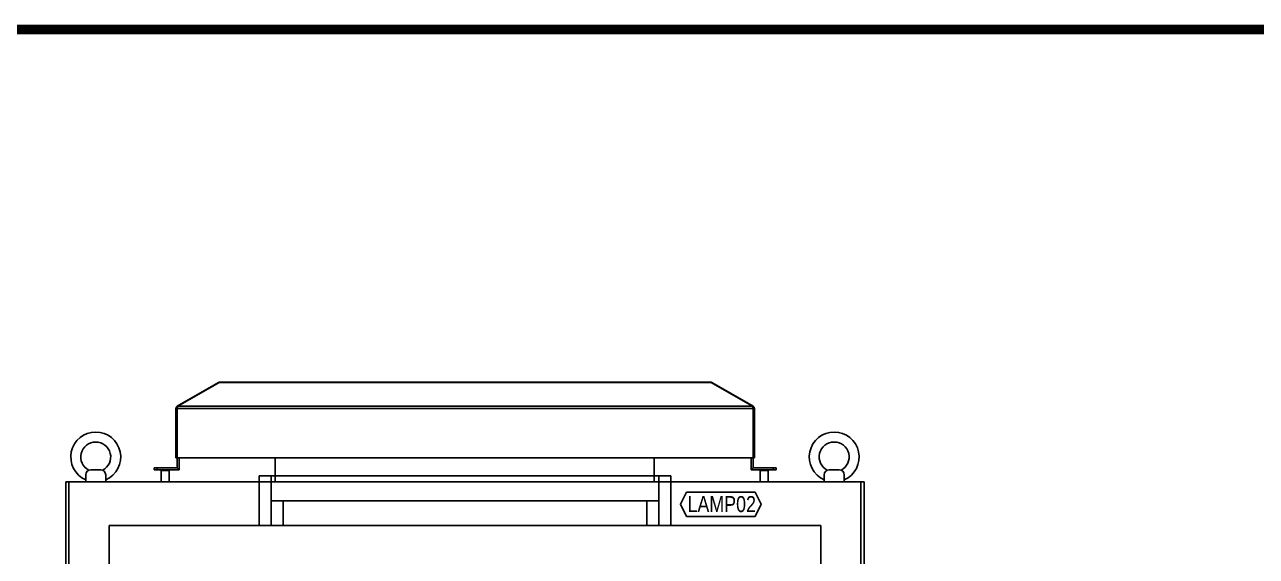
# Model space of a CAD drawing. Extents: x 81437 to 204847, y -54597 to -29444.
# Drawn here: x 88136 to 89370, y -47479 to -46946 of the extents above; entities that cross this region are included whole.
import ezdxf
from ezdxf.enums import TextEntityAlignment as Align
from ezdxf.lldxf.tags import DXFTag

# ---------------------------------------------------------------- set-up
doc = ezdxf.new("R2010")
doc.units = 0
doc.header["$LTSCALE"] = 100
doc.header["$MEASUREMENT"] = 0
doc.layers.add('PANEL', color=7, linetype='Continuous')
doc.layers.add('t', color=1, linetype='Continuous')
doc.styles.add('HZ', font='arial.ttf', dxfattribs={"width": 0.7})
doc.styles.get("Standard").update_dxf_attribs({"font": ''})
doc.styles.add('微软雅黑', font='')
doc.styles.get('Standard').set_extended_font_data('SimSun')
doc.styles.get('微软雅黑').set_extended_font_data('Microsoft YaHei')
tags = doc.linetypes.add('HIDDEN', pattern=[0.375, 0.25, -0.125]).pattern_tags.tags
tags[6:7] = [DXFTag(74, 4), DXFTag(75, 0), DXFTag(340, '0'), DXFTag(46, 1.0), DXFTag(50, 0.0), DXFTag(44, 0.0), DXFTag(45, 0.0)]
tags[4:5] = [DXFTag(74, 4), DXFTag(75, 0), DXFTag(340, '0'), DXFTag(46, 1.0), DXFTag(50, 0.0), DXFTag(44, 0.0), DXFTag(45, 0.0)]

# ---------------------------------------------------------------- blocks, each defined once
blk = doc.blocks.new('风帽正面')
at = {"linetype": 'Continuous'}
for p, q in [((60582.91871924557, -62124.93016022941), (60541.59398623688, -62148.78900595621)), ((60583.66871924557, -62124.93016022941), (60542.34398623688, -62148.78900595621)), ((60582.91871924557, -62124.93016022941), (60583.10621924557, -62125.25491975582)), ((60583.66871924557, -62124.93016022941), (61076.81925322807, -62124.93016022941)), ((60584.26871924557, -62124.56842881961), (61076.21925322807, -62124.56842881961)), ((61076.81925322807, -62124.93016022941), (61118.14398623687, -62148.78900595621)), ((61077.56925322807, -62124.93016022941), (61077.38175322807, -62125.25491975582)), ((61077.56925322807, -62124.93016022941), (61118.89398623687, -62148.78900595621)), ((60540.24398623687, -62200.56842881961), (60540.24398623687, -62151.12727454642)), ((60540.24398623687, -62151.12727454642), (60541.74398623687, -62151.12727454642)), ((60541.59398623688, -62148.78900595621), (60542.08358206797, -62149.63701081102)), ((60541.74398623687, -62200.56842881961), (60541.74398623687, -62151.12727454642)), ((60541.74398623687, -62151.12727454642), (61118.74398623687, -62151.12727454642)), ((60542.34398623688, -62148.78900595621), (61118.14398623687, -62148.78900595621)), ((61118.89398623687, -62148.78900595621), (61118.40439040567, -62149.63701081102)), ((61118.74398623687, -62200.56842881961), (61118.74398623687, -62151.12727454642)), ((61120.24398623687, -62151.12727454642), (61118.74398623687, -62151.12727454642)), ((61120.24398623687, -62200.56842881961), (61120.24398623687, -62151.12727454642)), ((60540.24398623687, -62200.56842881961), (60541.74398623687, -62200.56842881961)), ((60541.74398623687, -62210.56842881961), (60541.74398623687, -62200.56842881961)), ((60541.74398623687, -62200.56842881961), (61118.74398623687, -62200.56842881961)), ((60543.74398623687, -62212.56842881961), (60543.74398623687, -62200.56842881961)), ((60639.74398623687, -62224.56842881961), (60639.74398623687, -62200.56842881961)), ((61019.74398623687, -62224.56842881961), (61019.74398623687, -62200.56842881961)), ((61116.74398623687, -62212.56842881961), (61116.74398623687, -62200.56842881961)), ((61118.74398623687, -62210.56842881961), (61118.74398623687, -62200.56842881961)), ((61120.24398623687, -62200.56842881961), (61118.74398623687, -62200.56842881961)), ((60518.74398623687, -62210.56842881961), (60518.74398623687, -62212.56842881961)), ((60518.74398623687, -62210.56842881961), (60541.74398623687, -62210.56842881961)), ((60518.74398623687, -62212.56842881961), (60543.74398623687, -62212.56842881961)), ((60521.74398623687, -62210.56842881961), (60521.74398623687, -62212.56842881961)), ((60526.24398623687, -62212.56842881961), (60525.74398623687, -62213.06842881961)), ((60525.74398623687, -62224.56842881961), (60525.74398623687, -62213.06842881961)), ((60525.74398623687, -62213.06842881961), (60533.74398623687, -62213.06842881961)), ((60533.74398623687, -62213.06842881961), (60533.24398623687, -62212.56842881961)), ((60533.74398623687, -62224.56842881961), (60533.74398623687, -62213.06842881961)), ((60543.74398623687, -62212.56842881961), (60541.74398623687, -62210.56842881961)), ((61116.74398623687, -62212.56842881961), (61118.74398623687, -62210.56842881961)), ((61141.74398623687, -62212.56842881961), (61116.74398623687, -62212.56842881961)), ((61118.74398623687, -62210.56842881961), (61141.74398623687, -62210.56842881961)), ((61126.24398623687, -62212.56842881961), (61125.74398623687, -62213.06842881961)), ((61125.74398623687, -62224.56842881961), (61125.74398623687, -62213.06842881961)), ((61125.74398623687, -62213.06842881961), (61133.74398623687, -62213.06842881961)), ((61133.74398623687, -62213.06842881961), (61133.24398623687, -62212.56842881961)), ((61133.74398623687, -62224.56842881961), (61133.74398623687, -62213.06842881961)), ((61138.74398623687, -62210.56842881961), (61138.74398623687, -62212.56842881961)), ((61141.74398623687, -62210.56842881961), (61141.74398623687, -62212.56842881961))]:
    blk.add_line(p, q, dxfattribs=at)
for centre, radius, start, end in [((60584.26871924557, -62127.26842881961), 2.7, 90, 119.9999999999617), ((61076.21925322807, -62127.26842881961), 2.7, 59.99999999987337, 90), ((60542.94398623687, -62151.12727454642), 2.7, 119.9999999999617, 180), ((60693.61798949957, -62183.27449900712), 155.239031521, 167.8737731628753, 168.0485896445776), ((60588.06875873348, -62160.58850161102), 47.2793427067, 167.3118054881096, 167.8828523016974), ((61072.41921377357, -62160.58850160361), 47.2793426725, 12.11714769798595, 12.68819451210525), ((60966.86998315627, -62183.27449896832), 155.2390313347, 11.9514103554224, 12.12622683718113), ((61117.54398623687, -62151.12727454642), 2.7, 0, 60.0000000000383)]:
    blk.add_arc(centre, radius, start, end, dxfattribs=at)
for points, start_tangent, end_tangent in [([(60583.66871924557, -62124.93016022941), (60583.76871925747, -62124.82140354801), (60584.06871929297, -62124.60944786711)], (0.6471288164321267, 0.7623806758720704), (0.9255287387102734, 0.3786773743193151)), ([(60584.06871929297, -62124.60944786711), (60584.26871924557, -62124.56842881961)], (0.9255287387191201, 0.3786773742976925), (1, 0)), ([(61076.41925318067, -62124.60944786711), (61076.21925322807, -62124.56842881961)], (-0.9255287387191201, 0.3786773742976925), (-1, 0)), ([(61076.81925322807, -62124.93016022941), (61076.71925321617, -62124.82140354801), (61076.41925318067, -62124.60944786711)], (-0.6471288164321267, 0.7623806758720704), (-0.9255287387102734, 0.3786773743193151)), ([(60542.14398645247, -62149.39174722191), (60542.09398634467, -62149.57864303182), (60541.94398602117, -62150.20382111411)], (-0.2669849172948514, -0.9637007076562005), (-0.2203004531565909, -0.9754320634154903)), ([(60542.34398623688, -62148.78900595621), (60542.29398629077, -62148.91561249672), (60542.14398645247, -62149.39174722191)], (-0.3906830536646274, -0.9205252585232422), (-0.2669849172747764, -0.963700707661762)), ([(61118.14398623687, -62148.78900595621), (61118.19398618297, -62148.91561249672), (61118.34398602117, -62149.39174722191)], (0.3906830536646274, -0.9205252585232422), (0.2669849172747764, -0.963700707661762)), ([(61118.34398602117, -62149.39174722191), (61118.39398612897, -62149.57864303182), (61118.54398645247, -62150.20382111411)], (0.2669849172948514, -0.9637007076562005), (0.2203004531565909, -0.9754320634154903))]:
    blk.add_spline(points, degree=3, dxfattribs=dict(at, start_tangent=start_tangent, end_tangent=end_tangent))
blk = doc.blocks.new('LAMP')
at = {"layer": 'PANEL', "color": 9}
for p, q in [((-206.2160949077443, 0), (206.216094907744, 0)), ((-206.2160949077443, -50), (-206.2160949077443, 0)), ((-194.2160949077443, -50), (-194.2160949077443, 0)), ((194.216094907744, -50), (194.216094907744, 0)), ((206.216094907744, 0), (206.216094907744, -50)), ((-194.2160949077443, -25.00000000000045), (194.216094907744, -25.00000000000045)), ((-182.2160949077443, -24.99999999999955), (-182.2160949077443, -49.99999999999909)), ((182.2160949077445, -24.99999999999955), (182.2160949077445, -49.99999999999909)), ((206.216094907744, -50), (-206.2160949077443, -50))]:
    blk.add_line(p, q, dxfattribs=at)
blk = doc.blocks.new('图框')
at = {"layer": 't', "color": 7, "const_width": 9.61519705431492}
blk.add_lwpolyline([(4109.47921527367, -3210.443887418679), (4109.47921527367, -58.86246267448996), (-6.162819773475348, -58.86246267448996), (-6.162819773475348, -3210.443887418679)], close=True, dxfattribs=at)
at = {"color": 7, "style": '微软雅黑', "flags": 8}
for tag, p, height in [('DWG.NAME:', (1375.473639447489, -2969.2419877869), 25), ('DWG.NO.:', (3122.023352488108, -3089.264933317976), 24), ('图纸编号', (3309.199899152482, -3111.267140832559), 24), ('FILENO.:', (3122.509725826509, -3164.966587124836), 24), ('文档号', (3311.563545755656, -3182.994948628203), 24)]:
    blk.add_attdef(tag, p, '', height=height, dxfattribs=at)
at = {"color": 7, "style": '微软雅黑', "width": 0.8, "flags": 8}
for tag, p, height in [('PROJECTNAME:', (3119.317365890063, -2971.670387076527), 24), ('PROJECT_NAME', (3324.743137664682, -2969.191656158461), 25)]:
    blk.add_attdef(tag, p, '', height=height, dxfattribs=at)
at = {"color": 7, "style": '微软雅黑', "flags": 8}
for tag, height, width, p in [('RENLIU', 24, 0.7, (692.0254873090671, -3009.243060483925)), ('SHUFENWANG', 24, 0.7, (879.6254712981536, -3009.243060483925)), ('FANGHOU', 24, 0.7, (1063.567935676903, -3009.243060483925)), ('DANDANLI', 24, 0.7, (1243.852880445316, -3009.243060483925)), ('#10STATIONONTROLCABINETCOVER', 30, 0.6, (1771.737284051596, -3076.044837234568)), ('HANGZHOUHOLLYSYSAUTOMATIONCO.,LTD.', 24, 0.7, (2763.919484516009, -3104.577265918681))]:
    blk.add_attdef(tag, text='', height=height, dxfattribs=dict(at, width=width)).set_placement(p, align=Align.MIDDLE)
for tag, p in [('图纸名称:', (1371.649552043295, -3024.785799731683)), ('项目名称', (3272.897224152879, -3045.626842364768))]:
    blk.add_attdef(tag, text='', height=25, dxfattribs=at).set_placement(p, align=Align.BOTTOM_LEFT)
at = {"color": 7, "flags": 8}
blk.add_attdef('A', text='', height=23, dxfattribs=at).set_placement((53.73638948711596, -3033.744016823508), align=Align.MIDDLE)
at = {"color": 7, "style": '微软雅黑', "flags": 8}
for tag, height, p in [('设计时间', 23, (207.7030023673433, -3033.744016823508)), ('刘仁', 23, (692.0254873090671, -3061.050838701933)), ('王姝芬', 23, (879.6254712981536, -3061.050838701933)), ('侯方', 23, (1063.567935676903, -3061.050838701933)), ('李丹丹', 23, (1243.852880445316, -3061.050838701933)), ('PAGEXOFX', 24, (3947.55098377166, -3097.943887418679)), ('REV.', 24, (53.21983990701119, -3121.911417548025)), ('DATE', 24, (202.7449719716897, -3121.911417548025)), ('DESCRIPTION', 24, (445.5564698352027, -3121.911417548025)), ('PREPARED', 24, (692.0254873090671, -3121.911417548025)), ('CHECKED', 24, (879.625471298139, -3121.911417548025)), ('SIGNED', 24, (1063.567935676889, -3121.911417548025)), ('APPROVED', 24, (1243.852880445316, -3121.911417548025)), ('图纸名称', 30, (1771.737284051596, -3153.557526718527)), ('第几页共几页', 24, (3947.55098377166, -3172.943887418679))]:
    blk.add_attdef(tag, text='', height=height, dxfattribs=at).set_placement(p, align=Align.MIDDLE)

msp = doc.modelspace()

# ---------------------------------------------------------------- linework, layer by layer
at = {"color": 7}
for p, q in [((88176.87202044549, -49514.37730387558), (88176.87202044549, -47404.3773367662)), ((88176.87202044549, -47404.3773367662), (88976.87201107045, -47404.3773367662)), ((88176.87202044549, -49514.37730387558), (88176.87202044549, -47404.3773367662)), ((88976.87201107045, -47404.3773367662), (88976.87201107045, -49514.37730387558)), ((88976.87201107045, -47404.3773367662), (88976.87201107045, -49514.37730387558)), ((88220.37202044549, -49360.87730551619), (88220.37202044549, -47447.8773367662)), ((88933.37201107045, -47447.8773367662), (88933.37201107045, -47525.87730387558)), ((88933.37201107045, -47447.8773367662), (88933.37201107045, -47525.87730387558)), ((88933.37201107045, -47447.8773367662), (88933.37201107045, -47525.87730387558))]:
    msp.add_line(p, q, dxfattribs=at)
at = {"color": 7, "linetype": 'HIDDEN'}
for p, q in [((88180.07202044544, -49404.37730387558), (88180.07202044544, -47404.3773367662)), ((88180.07202044544, -49404.37730387558), (88180.07202044544, -47404.3773367662)), ((88973.67201107049, -47404.3773367662), (88973.67201107049, -49404.37730387558)), ((88973.67201107049, -47404.3773367662), (88973.67201107049, -49404.37730387558))]:
    msp.add_line(p, q, dxfattribs=at)
at = {"color": 7}
for points in [[(88216.87202513295, -47404.3773367662), (88216.87202513295, -47397.29021524097, 0.4142135623730951), (88211.87202513295, -47392.29021524097), (88201.87202513295, -47392.29021524097, 0.4142135623730951), (88196.87202513295, -47397.29021524097), (88196.87202513295, -47404.3773367662)], [(88936.87201575802, -47404.3773367662), (88936.87201575802, -47397.29021524097, -0.4142135623730951), (88941.87201575802, -47392.29021524097), (88951.87201575802, -47392.29021524097, -0.4142135623730951), (88956.87201575802, -47397.29021524097), (88956.87201575802, -47404.3773367662)]]:
    msp.add_lwpolyline(points, format="xyb", dxfattribs=at)
at = {"color": 3}
msp.add_lwpolyline([(88867.63908589802, -47414.70956474952), (88798.8782115036, -47414.70956474952), (88792.83021150359, -47426.80556474951), (88798.8782115036, -47438.90156474953), (88867.63908589802, -47438.90156474953), (88873.68708589803, -47426.80556474951), (88867.63908589802, -47414.70956474952)], dxfattribs=at)
at = {"color": 7}
msp.add_lwpolyline([(88220.37202044549, -47447.8773367662), (88933.37201107045, -47447.8773367662)], dxfattribs=at)
for centre, radius, start, end in [((88206.87202513295, -47379.3773367662), 25, 293.578178477928, 246.421821522072), ((88946.87201575802, -47379.37738603363), 25, 293.578178477928, 246.421821522072), ((88206.87202513295, -47379.3773367662), 15, 297.5291363194896, 242.4708636805104), ((88946.87201575802, -47379.3773367662), 15, 297.5291363194896, 242.4708636805104)]:
    msp.add_arc(centre, radius, start, end, dxfattribs=at)
at = {"layer": 'PANEL'}
msp.add_line((88976.87201107045, -47404.3773367662), (88176.87202044549, -47404.3773367662), dxfattribs=at)

# ---------------------------------------------------------------- block references
at = {"color": 1}
msp.add_blockref('图框', (86489.94491633424, -46892.12070556273), dxfattribs=at)
at = {"lineweight": 20}
msp.add_blockref('风帽正面', (27746.82802952112, 14820.19109205348), dxfattribs=at)
at = {"color": 7}
msp.add_blockref('LAMP', (88576.87201575802, -47398.17551852047), dxfattribs=at)

# ---------------------------------------------------------------- texts
at = {"style": 'HZ', "width": 0.8}
msp.add_text('LAMP02', height=16, dxfattribs=at).set_placement((88799.8886487008, -47434.57156474955))

doc.saveas('drawing.dxf')
